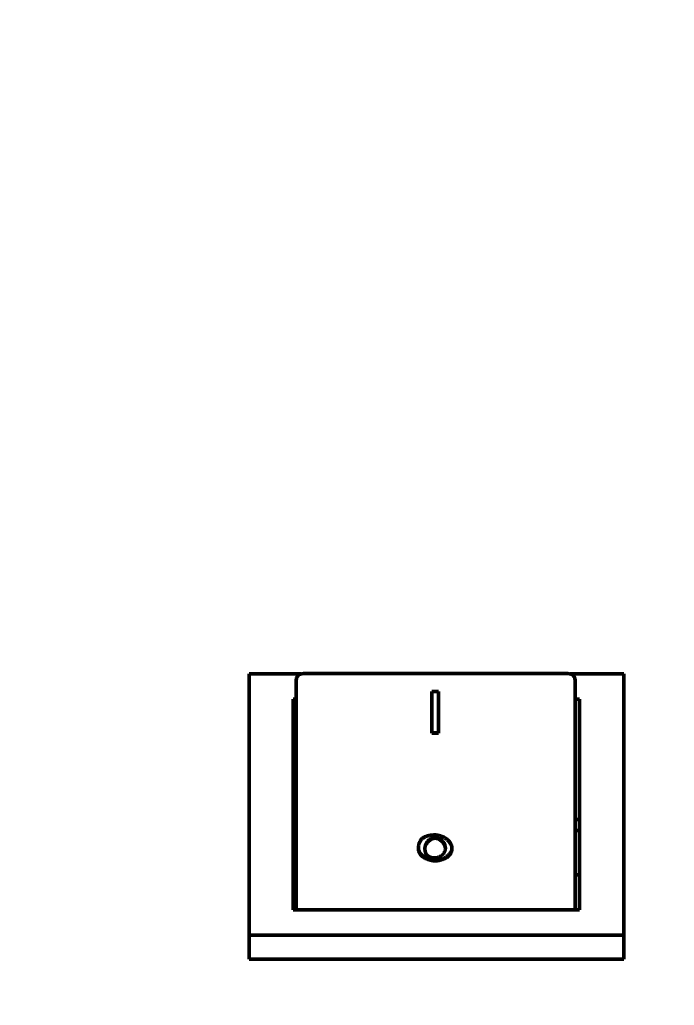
# Model space of a CAD drawing. Header units: inches. Extents: x 3110 to 5380, y 935 to 5515.
# Drawn here: x 4321.66 to 4350.17, y 4598.84 to 4641.77 of the extents above; entities that cross this region are included whole.
import ezdxf

# ---------------------------------------------------------------- set-up
doc = ezdxf.new("R2010")
doc.units = ezdxf.units.IN
doc.header["$MEASUREMENT"] = 0
for name, color, linetype, lineweight in [('AM_0', 7, 'Continuous', 30), ('AM_5', 92, 'Continuous', 15), ('Visibile (ISO)', 7, 'Continuous', 50)]:
    doc.layers.add(name, color=color, linetype=linetype, lineweight=lineweight)
doc.styles.get("Standard").update_dxf_attribs({"font": 'ROMANS.SHX'})
doc.dimstyles.new('AM_ANSI$0', dxfattribs={"dimtxt": 0.12, "dimasz": 0.12, "dimexe": 0.1, "dimexo": 0.05, "dimgap": 0.06, "dimtad": 0, "dimtih": 1, "dimtoh": 1, "dimdec": 4, "dimzin": 7, "dimdsep": 46, "dimtxsty": 'Standard', "dimcen": 0, "dimclrd": 256, "dimclre": 256, "dimclrt": 140, "dimadec": 0, "dimazin": 2, "dimtp": 0.1, "dimtm": 0.1, "dimtfac": 0.71, "dimtdec": 4, "dimtofl": 0, "dimtmove": 0, "dimatfit": 3, "dimfxl": 1, "dimtolj": 1, "dimtzin": 7, "dimlwd": -1, "dimlwe": -1, "dimarcsym": 1})

# ---------------------------------------------------------------- blocks, each defined once
blk = doc.blocks.new('_ClosedBlank')
at = {"layer": 'AM_0', "color": 0, "lineweight": -2}
for p, q in [((-1, 0.16667), (0, 0)), ((-1, 0.16667), (-1, -0.16667)), ((0, 0), (-1, -0.16667))]:
    blk.add_line(p, q, dxfattribs=at)
blk = doc.blocks.new('*D36')
at = {"layer": 'AM_5', "linetype": 'ByBlock', "transparency": 16777216}
for p, q in [((3542.385, 4667.906), (3542.385, 2583.338)), ((5318.273, 4667.906), (5318.273, 2583.338)), ((3612.385, 2583.438), (4171.995, 2583.438)), ((5248.273, 2583.438), (4688.662, 2583.438))]:
    blk.add_line(p, q, dxfattribs=at)
at = {"layer": 'Defpoints', "color": 0, "transparency": 16777216}
for p in [(3542.385, 4667.956), (5318.273, 4667.956), (5318.273, 2583.438)]:
    blk.add_point(p, dxfattribs=at)
at = {"layer": 'AM_5', "transparency": 16777216, "xscale": 70, "yscale": 70, "zscale": 70, "rotation": 180}
blk.add_blockref('_ClosedBlank', (3542.385, 2583.438), dxfattribs=at)
at = {"layer": 'AM_5', "transparency": 16777216, "xscale": 70, "yscale": 70, "zscale": 70}
blk.add_blockref('_ClosedBlank', (5318.273, 2583.438), dxfattribs=at)
at = {"layer": 'AM_5', "color": 140, "transparency": 16777216, "insert": (4430.329, 2583.438), "char_height": 70, "attachment_point": 5}
blk.add_mtext('\\A1;200 MAX', dxfattribs=at)
blk = doc.blocks.new('*D38')
at = {"layer": 'AM_5', "linetype": 'ByBlock', "transparency": 16777216}
for p, q in [((4430.279, 5357.941), (3215.665, 5357.941)), ((3215.765, 5287.941), (3215.765, 4635.077)), ((3215.765, 3852.212), (3215.765, 4505.077)), ((4214.285, 3782.212), (3215.665, 3782.212))]:
    blk.add_line(p, q, dxfattribs=at)
at = {"layer": 'Defpoints', "color": 0, "transparency": 16777216}
for p in [(3215.765, 5357.941), (4430.329, 5357.941), (4214.335, 3782.212)]:
    blk.add_point(p, dxfattribs=at)
at = {"layer": 'AM_5', "transparency": 16777216, "xscale": 70, "yscale": 70, "zscale": 70}
for p, rotation in [((3215.765, 5357.941), 90), ((3215.765, 3782.212), 270)]:
    blk.add_blockref('_ClosedBlank', p, dxfattribs=dict(at, rotation=rotation))
at = {"layer": 'AM_5', "color": 140, "transparency": 16777216, "insert": (3215.765, 4570.077), "char_height": 70, "attachment_point": 5}
blk.add_mtext('\\A1;1576', dxfattribs=at)

msp = doc.modelspace()

# ---------------------------------------------------------------- linework, layer by layer
at = {"layer": 'Visibile (ISO)'}
for p, q in [((4331.64474, 4601.89851), (4331.64474, 4613.27826)), ((4331.64474, 4613.27826), (4333.91179, 4613.27826)), ((4333.69274, 4612.97461), (4333.69274, 4604.61736)), ((4345.53274, 4613.29461), (4334.01274, 4613.29461)), ((4345.6337, 4613.27826), (4347.96474, 4613.27826)), ((4345.85274, 4604.61736), (4345.85274, 4612.97461)), ((4347.96474, 4613.27826), (4347.96474, 4601.89851)), ((4333.56474, 4612.177), (4333.69274, 4612.177)), ((4333.56474, 4602.99977), (4333.56474, 4612.177)), ((4345.85274, 4612.177), (4346.04474, 4612.177)), ((4346.04474, 4612.177), (4346.04474, 4602.99977)), ((4339.60479, 4610.6954), (4339.60479, 4610.71579)), ((4339.90186, 4610.6954), (4339.60479, 4610.6954)), ((4339.90186, 4610.6954), (4339.90186, 4610.71579)), ((4333.69274, 4606.93442), (4333.56474, 4606.93442)), ((4346.04474, 4606.93442), (4345.85274, 4606.93442)), ((4333.69274, 4606.45135), (4333.56474, 4606.45135)), ((4345.85274, 4606.45135), (4346.04474, 4606.45135)), ((4339.0224, 4605.65822), (4339.0224, 4605.68625)), ((4340.48216, 4605.65822), (4340.48216, 4605.68625)), ((4333.69274, 4604.53135), (4333.56474, 4604.53135)), ((4333.69274, 4602.99977), (4333.69274, 4604.61736)), ((4345.85274, 4604.61736), (4345.85274, 4602.99977)), ((4345.85274, 4604.53135), (4346.04474, 4604.53135)), ((4346.04474, 4602.99977), (4333.56474, 4602.99977)), ((4331.64474, 4600.84999), (4331.64474, 4601.89851)), ((4347.96474, 4601.89851), (4331.64474, 4601.89851)), ((4347.96474, 4600.84999), (4347.96474, 4601.89851)), ((4347.96474, 4600.84999), (4331.64474, 4600.84999))]:
    msp.add_line(p, q, dxfattribs=at)
for centre, start, end in [((4334.01274, 4612.97461), 90, 180), ((4345.53274, 4612.97461), 0, 90)]:
    msp.add_arc(centre, 0.32, start, end, dxfattribs=at)
for points, knots in [([(4339.90186, 4612.5121), (4339.89361, 4612.5121), (4339.88536, 4612.5121), (4339.8771, 4612.5121), (4339.86885, 4612.5121), (4339.8606, 4612.5121), (4339.85235, 4612.5121), (4339.84822, 4612.5121), (4339.8441, 4612.5121), (4339.83997, 4612.5121), (4339.83172, 4612.5121), (4339.82347, 4612.5121), (4339.81521, 4612.5121), (4339.81109, 4612.5121), (4339.80696, 4612.5121), (4339.80284, 4612.5121), (4339.79458, 4612.5121), (4339.78633, 4612.5121), (4339.77808, 4612.5121), (4339.77395, 4612.5121), (4339.76983, 4612.5121), (4339.7657, 4612.5121), (4339.75745, 4612.5121), (4339.7492, 4612.5121), (4339.74095, 4612.5121), (4339.73682, 4612.5121), (4339.73269, 4612.5121), (4339.72857, 4612.5121), (4339.72032, 4612.5121), (4339.71206, 4612.5121), (4339.70381, 4612.5121), (4339.69969, 4612.5121), (4339.69556, 4612.5121), (4339.69143, 4612.5121), (4339.67906, 4612.5121), (4339.66668, 4612.5121), (4339.6543, 4612.5121), (4339.6378, 4612.5121), (4339.62129, 4612.5121), (4339.60479, 4612.5121)], [0, 0, 0, 0, 0.0038681402, 0.0038681402, 0.0038681402, 0.0077362804, 0.0077362804, 0.0077362804, 0.0096703504, 0.0096703504, 0.0096703504, 0.0135384906, 0.0135384906, 0.0135384906, 0.0154725607, 0.0154725607, 0.0154725607, 0.0193407009, 0.0193407009, 0.0193407009, 0.021274771, 0.021274771, 0.021274771, 0.0251429112, 0.0251429112, 0.0251429112, 0.0270769812, 0.0270769812, 0.0270769812, 0.0309451214, 0.0309451214, 0.0309451214, 0.0328791915, 0.0328791915, 0.0328791915, 0.0386814018, 0.0386814018, 0.0386814018, 0.0464176821, 0.0464176821, 0.0464176821, 0.0464176821]), ([(4339.60479, 4612.5121), (4339.60479, 4612.46028), (4339.60479, 4612.40862), (4339.60479, 4612.35711), (4339.60479, 4612.3056), (4339.60479, 4612.25425), (4339.60479, 4612.20305), (4339.60479, 4612.17745), (4339.60479, 4612.15189), (4339.60479, 4612.12636), (4339.60479, 4612.07532), (4339.60479, 4612.02443), (4339.60479, 4611.97371), (4339.60479, 4611.94834), (4339.60479, 4611.92302), (4339.60479, 4611.89773), (4339.60479, 4611.84717), (4339.60479, 4611.79676), (4339.60479, 4611.74651), (4339.60479, 4611.72139), (4339.60479, 4611.6963), (4339.60479, 4611.67126), (4339.60479, 4611.62118), (4339.60479, 4611.57126), (4339.60479, 4611.5215), (4339.60479, 4611.49662), (4339.60479, 4611.47178), (4339.60479, 4611.44699), (4339.60479, 4611.3974), (4339.60479, 4611.34797), (4339.60479, 4611.29871), (4339.60479, 4611.27408), (4339.60479, 4611.2495), (4339.60479, 4611.22495), (4339.60479, 4611.15132), (4339.60479, 4611.07806), (4339.60479, 4611.00519), (4339.60479, 4610.90803), (4339.60479, 4610.81156), (4339.60479, 4610.71579)], [0, 0, 0, 0, 0.029166666, 0.029166666, 0.029166666, 0.058333332, 0.058333332, 0.058333332, 0.072916665, 0.072916665, 0.072916665, 0.102083332, 0.102083332, 0.102083332, 0.116666665, 0.116666665, 0.116666665, 0.145833331, 0.145833331, 0.145833331, 0.160416664, 0.160416664, 0.160416664, 0.18958333, 0.18958333, 0.18958333, 0.204166663, 0.204166663, 0.204166663, 0.233333329, 0.233333329, 0.233333329, 0.247916662, 0.247916662, 0.247916662, 0.291666662, 0.291666662, 0.291666662, 0.349999994, 0.349999994, 0.349999994, 0.349999994]), ([(4339.90186, 4610.71579), (4339.90186, 4610.76367), (4339.90186, 4610.81174), (4339.90186, 4610.85997), (4339.90186, 4610.90821), (4339.90186, 4610.95661), (4339.90186, 4611.00519), (4339.90186, 4611.02948), (4339.90186, 4611.05382), (4339.90186, 4611.07819), (4339.90186, 4611.12694), (4339.90186, 4611.17586), (4339.90186, 4611.22495), (4339.90186, 4611.2495), (4339.90186, 4611.27408), (4339.90186, 4611.29871), (4339.90186, 4611.34797), (4339.90186, 4611.3974), (4339.90186, 4611.44699), (4339.90186, 4611.47178), (4339.90186, 4611.49662), (4339.90186, 4611.5215), (4339.90186, 4611.57126), (4339.90186, 4611.62118), (4339.90186, 4611.67126), (4339.90186, 4611.6963), (4339.90186, 4611.72139), (4339.90186, 4611.74651), (4339.90186, 4611.79676), (4339.90186, 4611.84717), (4339.90186, 4611.89773), (4339.90186, 4611.92302), (4339.90186, 4611.94834), (4339.90186, 4611.97371), (4339.90186, 4612.0498), (4339.90186, 4612.12625), (4339.90186, 4612.20305), (4339.90186, 4612.30545), (4339.90186, 4612.40847), (4339.90186, 4612.5121)], [0, 0, 0, 0, 0.029166666, 0.029166666, 0.029166666, 0.058333332, 0.058333332, 0.058333332, 0.072916665, 0.072916665, 0.072916665, 0.102083332, 0.102083332, 0.102083332, 0.116666665, 0.116666665, 0.116666665, 0.145833331, 0.145833331, 0.145833331, 0.160416664, 0.160416664, 0.160416664, 0.18958333, 0.18958333, 0.18958333, 0.204166663, 0.204166663, 0.204166663, 0.233333329, 0.233333329, 0.233333329, 0.247916662, 0.247916662, 0.247916662, 0.291666662, 0.291666662, 0.291666662, 0.349999994, 0.349999994, 0.349999994, 0.349999994]), ([(4339.60479, 4610.71579), (4339.61304, 4610.71579), (4339.62129, 4610.71579), (4339.62954, 4610.71579), (4339.6378, 4610.71579), (4339.64605, 4610.71579), (4339.6543, 4610.71579), (4339.65843, 4610.71579), (4339.66255, 4610.71579), (4339.66668, 4610.71579), (4339.67493, 4610.71579), (4339.68318, 4610.71579), (4339.69143, 4610.71579), (4339.69556, 4610.71579), (4339.69969, 4610.71579), (4339.70381, 4610.71579), (4339.71206, 4610.71579), (4339.72032, 4610.71579), (4339.72857, 4610.71579), (4339.73269, 4610.71579), (4339.73682, 4610.71579), (4339.74095, 4610.71579), (4339.7492, 4610.71579), (4339.75745, 4610.71579), (4339.7657, 4610.71579), (4339.76983, 4610.71579), (4339.77395, 4610.71579), (4339.77808, 4610.71579), (4339.78633, 4610.71579), (4339.79458, 4610.71579), (4339.80284, 4610.71579), (4339.81934, 4610.71579), (4339.83584, 4610.71579), (4339.85235, 4610.71579), (4339.86885, 4610.71579), (4339.88536, 4610.71579), (4339.90186, 4610.71579)], [0, 0, 0, 0, 0.0038681402, 0.0038681402, 0.0038681402, 0.0077362804, 0.0077362804, 0.0077362804, 0.0096703504, 0.0096703504, 0.0096703504, 0.0135384906, 0.0135384906, 0.0135384906, 0.0154725607, 0.0154725607, 0.0154725607, 0.0193407009, 0.0193407009, 0.0193407009, 0.021274771, 0.021274771, 0.021274771, 0.0251429112, 0.0251429112, 0.0251429112, 0.0270769812, 0.0270769812, 0.0270769812, 0.0309451214, 0.0309451214, 0.0309451214, 0.0386814018, 0.0386814018, 0.0386814018, 0.0464176821, 0.0464176821, 0.0464176821, 0.0464176821]), ([(4339.24435, 4606.14219), (4339.23202, 4606.13407), (4339.22021, 4606.12555), (4339.2089, 4606.11663), (4339.1976, 4606.10771), (4339.18681, 4606.09839), (4339.17653, 4606.08868), (4339.1714, 4606.08383), (4339.16639, 4606.07887), (4339.16151, 4606.07382), (4339.15174, 4606.06372), (4339.1425, 4606.05322), (4339.13376, 4606.04235), (4339.1294, 4606.03691), (4339.12516, 4606.03137), (4339.12105, 4606.02574), (4339.11283, 4606.01448), (4339.10512, 4606.00284), (4339.09793, 4605.99083), (4339.09433, 4605.98482), (4339.09086, 4605.97872), (4339.08752, 4605.97252), (4339.08084, 4605.96014), (4339.07468, 4605.94738), (4339.06903, 4605.93426), (4339.0662, 4605.9277), (4339.0635, 4605.92104), (4339.06093, 4605.9143), (4339.0558, 4605.90082), (4339.05117, 4605.88698), (4339.04706, 4605.87279), (4339.04501, 4605.86569), (4339.04308, 4605.85851), (4339.04128, 4605.85124), (4339.03589, 4605.82943), (4339.03165, 4605.80684), (4339.02857, 4605.78351), (4339.02446, 4605.75239), (4339.0224, 4605.71995), (4339.0224, 4605.68625)], [0, 0, 0, 0, 0.08333333, 0.08333333, 0.08333333, 0.16666667, 0.16666667, 0.16666667, 0.20833333, 0.20833333, 0.20833333, 0.29166667, 0.29166667, 0.29166667, 0.33333333, 0.33333333, 0.33333333, 0.41666667, 0.41666667, 0.41666667, 0.45833333, 0.45833333, 0.45833333, 0.54166667, 0.54166667, 0.54166667, 0.58333333, 0.58333333, 0.58333333, 0.66666667, 0.66666667, 0.66666667, 0.70833333, 0.70833333, 0.70833333, 0.83333333, 0.83333333, 0.83333333, 1, 1, 1, 1]), ([(4339.75313, 4606.26282), (4339.73511, 4606.26282), (4339.71741, 4606.26254), (4339.70004, 4606.26197), (4339.68267, 4606.26141), (4339.66562, 4606.26056), (4339.64889, 4606.25944), (4339.64053, 4606.25888), (4339.63225, 4606.25824), (4339.62405, 4606.25754), (4339.60765, 4606.25613), (4339.59157, 4606.25444), (4339.57582, 4606.25247), (4339.56794, 4606.25149), (4339.56014, 4606.25043), (4339.55243, 4606.24931), (4339.537, 4606.24706), (4339.52189, 4606.24453), (4339.50711, 4606.24172), (4339.49972, 4606.24032), (4339.49241, 4606.23884), (4339.48518, 4606.2373), (4339.47073, 4606.23421), (4339.4566, 4606.23085), (4339.44279, 4606.2272), (4339.43588, 4606.22538), (4339.42906, 4606.22349), (4339.42232, 4606.22153), (4339.40883, 4606.21761), (4339.39567, 4606.21341), (4339.38283, 4606.20894), (4339.37642, 4606.20671), (4339.37008, 4606.2044), (4339.36382, 4606.20203), (4339.34505, 4606.19491), (4339.32702, 4606.18717), (4339.3097, 4606.17882), (4339.28662, 4606.16769), (4339.26484, 4606.15547), (4339.24435, 4606.14219)], [0, 0, 0, 0, 0.08333333, 0.08333333, 0.08333333, 0.16666667, 0.16666667, 0.16666667, 0.20833333, 0.20833333, 0.20833333, 0.29166667, 0.29166667, 0.29166667, 0.33333333, 0.33333333, 0.33333333, 0.41666667, 0.41666667, 0.41666667, 0.45833333, 0.45833333, 0.45833333, 0.54166667, 0.54166667, 0.54166667, 0.58333333, 0.58333333, 0.58333333, 0.66666667, 0.66666667, 0.66666667, 0.70833333, 0.70833333, 0.70833333, 0.83333333, 0.83333333, 0.83333333, 1, 1, 1, 1]), ([(4339.30582, 4605.68625), (4339.30582, 4605.70844), (4339.30761, 4605.73013), (4339.311, 4605.75124), (4339.31439, 4605.77236), (4339.31938, 4605.7929), (4339.32579, 4605.81279), (4339.32899, 4605.82274), (4339.33255, 4605.83252), (4339.33644, 4605.84214), (4339.34421, 4605.86137), (4339.3533, 4605.87992), (4339.36352, 4605.89771), (4339.36863, 4605.90661), (4339.37402, 4605.91532), (4339.37967, 4605.92383), (4339.39098, 4605.94085), (4339.40331, 4605.95708), (4339.4165, 4605.97245), (4339.42309, 4605.98013), (4339.4299, 4605.9876), (4339.43689, 4605.99484), (4339.45087, 4606.00933), (4339.46561, 4606.02292), (4339.48091, 4606.03554), (4339.48856, 4606.04185), (4339.49635, 4606.04792), (4339.50426, 4606.05373), (4339.52008, 4606.06537), (4339.53637, 4606.076), (4339.55293, 4606.08556), (4339.56122, 4606.09034), (4339.56957, 4606.09485), (4339.57797, 4606.09909), (4339.59057, 4606.10544), (4339.60328, 4606.11118), (4339.61601, 4606.11627), (4339.62025, 4606.11796), (4339.6245, 4606.11959), (4339.62874, 4606.12114), (4339.63724, 4606.12424), (4339.64573, 4606.12705), (4339.6542, 4606.12956), (4339.65843, 4606.13081), (4339.66266, 4606.13199), (4339.66688, 4606.1331), (4339.67531, 4606.13531), (4339.68371, 4606.13721), (4339.69206, 4606.13881), (4339.69623, 4606.13961), (4339.70038, 4606.14033), (4339.70452, 4606.14097), (4339.7128, 4606.14225), (4339.721, 4606.14322), (4339.72911, 4606.14387), (4339.73722, 4606.14452), (4339.74524, 4606.14485), (4339.75313, 4606.14485)], [0, 0, 0, 0, 0.08333333, 0.08333333, 0.08333333, 0.16666667, 0.16666667, 0.16666667, 0.20833333, 0.20833333, 0.20833333, 0.29166667, 0.29166667, 0.29166667, 0.33333333, 0.33333333, 0.33333333, 0.41666667, 0.41666667, 0.41666667, 0.45833333, 0.45833333, 0.45833333, 0.54166667, 0.54166667, 0.54166667, 0.58333333, 0.58333333, 0.58333333, 0.66666667, 0.66666667, 0.66666667, 0.70833333, 0.70833333, 0.70833333, 0.77083333, 0.77083333, 0.77083333, 0.79166667, 0.79166667, 0.79166667, 0.83333333, 0.83333333, 0.83333333, 0.85416667, 0.85416667, 0.85416667, 0.89583333, 0.89583333, 0.89583333, 0.91666667, 0.91666667, 0.91666667, 0.95833333, 0.95833333, 0.95833333, 1, 1, 1, 1]), ([(4339.75313, 4606.11751), (4339.74524, 4606.11751), (4339.73722, 4606.11718), (4339.72911, 4606.11653), (4339.721, 4606.11588), (4339.7128, 4606.11491), (4339.70452, 4606.11362), (4339.70038, 4606.11298), (4339.69623, 4606.11226), (4339.69206, 4606.11146), (4339.68371, 4606.10986), (4339.67531, 4606.10795), (4339.66688, 4606.10574), (4339.66266, 4606.10463), (4339.65843, 4606.10345), (4339.6542, 4606.1022), (4339.64573, 4606.09968), (4339.63724, 4606.09687), (4339.62874, 4606.09376), (4339.6245, 4606.09221), (4339.62025, 4606.09058), (4339.61601, 4606.08888), (4339.60328, 4606.08379), (4339.59057, 4606.07804), (4339.57797, 4606.07168), (4339.56957, 4606.06744), (4339.56122, 4606.06292), (4339.55293, 4606.05813), (4339.53637, 4606.04855), (4339.52008, 4606.03791), (4339.50426, 4606.02626), (4339.49635, 4606.02043), (4339.48856, 4606.01435), (4339.48091, 4606.00803), (4339.46561, 4605.99539), (4339.45087, 4605.98179), (4339.43689, 4605.96728), (4339.4299, 4605.96002), (4339.42309, 4605.95254), (4339.4165, 4605.94485), (4339.40331, 4605.92946), (4339.39098, 4605.9132), (4339.37967, 4605.89615), (4339.37402, 4605.88763), (4339.36863, 4605.87891), (4339.36352, 4605.87), (4339.3533, 4605.85218), (4339.34421, 4605.8336), (4339.33644, 4605.81434), (4339.33255, 4605.80471), (4339.32899, 4605.79491), (4339.32579, 4605.78495), (4339.31938, 4605.76502), (4339.31439, 4605.74445), (4339.311, 4605.7233), (4339.30817, 4605.70568), (4339.30646, 4605.68766), (4339.30596, 4605.66928)], [-1, -1, -1, -1, -0.958333333, -0.958333333, -0.958333333, -0.916666667, -0.916666667, -0.916666667, -0.895833333, -0.895833333, -0.895833333, -0.854166667, -0.854166667, -0.854166667, -0.833333333, -0.833333333, -0.833333333, -0.791666667, -0.791666667, -0.791666667, -0.770833333, -0.770833333, -0.770833333, -0.708333333, -0.708333333, -0.708333333, -0.666666667, -0.666666667, -0.666666667, -0.583333333, -0.583333333, -0.583333333, -0.541666667, -0.541666667, -0.541666667, -0.458333333, -0.458333333, -0.458333333, -0.416666667, -0.416666667, -0.416666667, -0.333333333, -0.333333333, -0.333333333, -0.291666667, -0.291666667, -0.291666667, -0.208333333, -0.208333333, -0.208333333, -0.166666667, -0.166666667, -0.166666667, -0.083333333, -0.083333333, -0.083333333, -0.013885909, -0.013885909, -0.013885909, -0.013885909]), ([(4340.48216, 4605.68625), (4340.48216, 4605.6968), (4340.48159, 4605.70753), (4340.48047, 4605.7184), (4340.47934, 4605.72926), (4340.47766, 4605.74027), (4340.47541, 4605.75138), (4340.47429, 4605.75693), (4340.47303, 4605.76251), (4340.47163, 4605.76811), (4340.46884, 4605.77931), (4340.46548, 4605.79059), (4340.46159, 4605.80191), (4340.45964, 4605.80757), (4340.45756, 4605.81324), (4340.45534, 4605.81892), (4340.4509, 4605.83027), (4340.44593, 4605.84165), (4340.44043, 4605.85301), (4340.43768, 4605.85869), (4340.4348, 4605.86436), (4340.43179, 4605.87003), (4340.42576, 4605.88136), (4340.41923, 4605.89266), (4340.41219, 4605.90389), (4340.40867, 4605.90951), (4340.40502, 4605.9151), (4340.40126, 4605.92068), (4340.39372, 4605.93183), (4340.3857, 4605.94289), (4340.37721, 4605.95382), (4340.37296, 4605.95929), (4340.3686, 4605.96473), (4340.36413, 4605.97013), (4340.35517, 4605.98093), (4340.34576, 4605.99159), (4340.33593, 4606.00208), (4340.33101, 4606.00732), (4340.32598, 4606.01252), (4340.32085, 4606.01767), (4340.31059, 4606.02797), (4340.29991, 4606.03808), (4340.28885, 4606.04797), (4340.28332, 4606.05291), (4340.2777, 4606.0578), (4340.27198, 4606.06263), (4340.26054, 4606.07228), (4340.24874, 4606.0817), (4340.2366, 4606.09084), (4340.23053, 4606.09542), (4340.22437, 4606.09992), (4340.21814, 4606.10436), (4340.20568, 4606.11323), (4340.1929, 4606.12181), (4340.17984, 4606.13009), (4340.17332, 4606.13422), (4340.16672, 4606.13828), (4340.16006, 4606.14226), (4340.14674, 4606.15022), (4340.13316, 4606.15785), (4340.11937, 4606.16514), (4340.11248, 4606.16878), (4340.10553, 4606.17233), (4340.09854, 4606.1758), (4340.08455, 4606.18272), (4340.07037, 4606.18929), (4340.05605, 4606.19547), (4340.04889, 4606.19857), (4340.0417, 4606.20156), (4340.03447, 4606.20446), (4340.02002, 4606.21025), (4340.00546, 4606.21565), (4339.99083, 4606.22064), (4339.98351, 4606.22313), (4339.97618, 4606.22552), (4339.96884, 4606.22781), (4339.95416, 4606.23238), (4339.93944, 4606.23652), (4339.92474, 4606.24023), (4339.91739, 4606.24208), (4339.91005, 4606.24383), (4339.90272, 4606.24546), (4339.88805, 4606.24872), (4339.87343, 4606.25154), (4339.85892, 4606.2539), (4339.85167, 4606.25508), (4339.84444, 4606.25614), (4339.83725, 4606.25709), (4339.82286, 4606.25899), (4339.80861, 4606.26042), (4339.79457, 4606.26138), (4339.78053, 4606.26234), (4339.7667, 4606.26282), (4339.75313, 4606.26282)], [0, 0, 0, 0, 0.04166667, 0.04166667, 0.04166667, 0.08333333, 0.08333333, 0.08333333, 0.10416667, 0.10416667, 0.10416667, 0.14583333, 0.14583333, 0.14583333, 0.16666667, 0.16666667, 0.16666667, 0.20833333, 0.20833333, 0.20833333, 0.22916667, 0.22916667, 0.22916667, 0.27083333, 0.27083333, 0.27083333, 0.29166667, 0.29166667, 0.29166667, 0.33333333, 0.33333333, 0.33333333, 0.35416667, 0.35416667, 0.35416667, 0.39583333, 0.39583333, 0.39583333, 0.41666667, 0.41666667, 0.41666667, 0.45833333, 0.45833333, 0.45833333, 0.47916667, 0.47916667, 0.47916667, 0.52083333, 0.52083333, 0.52083333, 0.54166667, 0.54166667, 0.54166667, 0.58333333, 0.58333333, 0.58333333, 0.60416667, 0.60416667, 0.60416667, 0.64583333, 0.64583333, 0.64583333, 0.66666667, 0.66666667, 0.66666667, 0.70833333, 0.70833333, 0.70833333, 0.72916667, 0.72916667, 0.72916667, 0.77083333, 0.77083333, 0.77083333, 0.79166667, 0.79166667, 0.79166667, 0.83333333, 0.83333333, 0.83333333, 0.85416667, 0.85416667, 0.85416667, 0.89583333, 0.89583333, 0.89583333, 0.91666667, 0.91666667, 0.91666667, 0.95833333, 0.95833333, 0.95833333, 1, 1, 1, 1]), ([(4339.75313, 4606.14485), (4339.76096, 4606.14485), (4339.7689, 4606.14452), (4339.77695, 4606.14387), (4339.78499, 4606.14322), (4339.79314, 4606.14224), (4339.80135, 4606.14095), (4339.80546, 4606.14031), (4339.80959, 4606.13958), (4339.81373, 4606.13878), (4339.82201, 4606.13718), (4339.83036, 4606.13527), (4339.83875, 4606.13305), (4339.84294, 4606.13194), (4339.84714, 4606.13076), (4339.85135, 4606.1295), (4339.85977, 4606.12698), (4339.86821, 4606.12416), (4339.87666, 4606.12104), (4339.88089, 4606.11949), (4339.88511, 4606.11786), (4339.88933, 4606.11616), (4339.902, 4606.11106), (4339.91465, 4606.1053), (4339.92719, 4606.09893), (4339.93556, 4606.09468), (4339.94388, 4606.09016), (4339.95213, 4606.08536), (4339.96863, 4606.07578), (4339.98487, 4606.06512), (4340.00063, 4606.05347), (4340.00852, 4606.04764), (4340.01629, 4606.04156), (4340.02392, 4606.03524), (4340.03918, 4606.0226), (4340.05388, 4606.009), (4340.06783, 4605.99449), (4340.07481, 4605.98724), (4340.0816, 4605.97977), (4340.08818, 4605.97208), (4340.10134, 4605.9567), (4340.11366, 4605.94047), (4340.12495, 4605.92345), (4340.13059, 4605.91494), (4340.13598, 4605.90623), (4340.14108, 4605.89734), (4340.15639, 4605.87066), (4340.16917, 4605.8423), (4340.17878, 4605.8125), (4340.19158, 4605.77277), (4340.19874, 4605.73049), (4340.19874, 4605.68625)], [0, 0, 0, 0, 0.04166667, 0.04166667, 0.04166667, 0.08333333, 0.08333333, 0.08333333, 0.10416667, 0.10416667, 0.10416667, 0.14583333, 0.14583333, 0.14583333, 0.16666667, 0.16666667, 0.16666667, 0.20833333, 0.20833333, 0.20833333, 0.22916667, 0.22916667, 0.22916667, 0.29166667, 0.29166667, 0.29166667, 0.33333333, 0.33333333, 0.33333333, 0.41666667, 0.41666667, 0.41666667, 0.45833333, 0.45833333, 0.45833333, 0.54166667, 0.54166667, 0.54166667, 0.58333333, 0.58333333, 0.58333333, 0.66666667, 0.66666667, 0.66666667, 0.70833333, 0.70833333, 0.70833333, 0.83333333, 0.83333333, 0.83333333, 1, 1, 1, 1]), ([(4340.1985, 4605.67224), (4340.19716, 4605.71147), (4340.19022, 4605.74908), (4340.17878, 4605.78465), (4340.16917, 4605.8145), (4340.15639, 4605.8429), (4340.14108, 4605.86962), (4340.13598, 4605.87853), (4340.13059, 4605.88725), (4340.12495, 4605.89577), (4340.11366, 4605.91282), (4340.10134, 4605.92908), (4340.08818, 4605.94448), (4340.0816, 4605.95218), (4340.07481, 4605.95967), (4340.06783, 4605.96693), (4340.05388, 4605.98145), (4340.03918, 4605.99508), (4340.02392, 4606.00774), (4340.01629, 4606.01407), (4340.00852, 4606.02015), (4340.00063, 4606.02599), (4339.98487, 4606.03766), (4339.96863, 4606.04834), (4339.95213, 4606.05793), (4339.94388, 4606.06273), (4339.93556, 4606.06727), (4339.92719, 4606.07152), (4339.91465, 4606.0779), (4339.902, 4606.08366), (4339.88933, 4606.08878), (4339.88511, 4606.09048), (4339.88089, 4606.09211), (4339.87666, 4606.09367), (4339.86821, 4606.09679), (4339.85977, 4606.09961), (4339.85135, 4606.10213), (4339.84714, 4606.1034), (4339.84294, 4606.10458), (4339.83875, 4606.10569), (4339.83036, 4606.10791), (4339.82201, 4606.10983), (4339.81373, 4606.11144), (4339.80959, 4606.11224), (4339.80546, 4606.11296), (4339.80135, 4606.11361), (4339.79314, 4606.1149), (4339.78499, 4606.11587), (4339.77695, 4606.11653), (4339.7689, 4606.11718), (4339.76096, 4606.11751), (4339.75313, 4606.11751)], [-0.982328906, -0.982328906, -0.982328906, -0.982328906, -0.833333333, -0.833333333, -0.833333333, -0.708333333, -0.708333333, -0.708333333, -0.666666667, -0.666666667, -0.666666667, -0.583333333, -0.583333333, -0.583333333, -0.541666667, -0.541666667, -0.541666667, -0.458333333, -0.458333333, -0.458333333, -0.416666667, -0.416666667, -0.416666667, -0.333333333, -0.333333333, -0.333333333, -0.291666667, -0.291666667, -0.291666667, -0.229166667, -0.229166667, -0.229166667, -0.208333333, -0.208333333, -0.208333333, -0.166666667, -0.166666667, -0.166666667, -0.145833333, -0.145833333, -0.145833333, -0.104166667, -0.104166667, -0.104166667, -0.083333333, -0.083333333, -0.083333333, -0.041666667, -0.041666667, -0.041666667, 0, 0, 0, 0]), ([(4339.0224, 4605.68625), (4339.0224, 4605.67562), (4339.02297, 4605.66487), (4339.02411, 4605.65404), (4339.02524, 4605.64322), (4339.02694, 4605.63233), (4339.0292, 4605.62141), (4339.03033, 4605.61595), (4339.0316, 4605.61048), (4339.03301, 4605.60501), (4339.03583, 4605.59407), (4339.03921, 4605.58312), (4339.04313, 4605.5722), (4339.04509, 4605.56674), (4339.04719, 4605.56129), (4339.04942, 4605.55585), (4339.05388, 4605.54498), (4339.05888, 4605.53415), (4339.06441, 4605.5234), (4339.06718, 4605.51803), (4339.07007, 4605.51267), (4339.0731, 4605.50734), (4339.07915, 4605.49669), (4339.08571, 4605.48613), (4339.09278, 4605.47571), (4339.09631, 4605.47049), (4339.09997, 4605.46531), (4339.10375, 4605.46017), (4339.11131, 4605.44988), (4339.11936, 4605.43974), (4339.12788, 4605.42977), (4339.13213, 4605.42478), (4339.13651, 4605.41984), (4339.141, 4605.41494), (4339.14997, 4605.40515), (4339.1594, 4605.39555), (4339.16926, 4605.38615), (4339.17419, 4605.38145), (4339.17922, 4605.37681), (4339.18436, 4605.37222), (4339.19464, 4605.36304), (4339.20534, 4605.35409), (4339.21641, 4605.34537), (4339.22195, 4605.34102), (4339.22758, 4605.33672), (4339.23331, 4605.33249), (4339.24476, 4605.32402), (4339.25658, 4605.31581), (4339.26873, 4605.30787), (4339.2748, 4605.3039), (4339.28096, 4605.3), (4339.2872, 4605.29617), (4339.29967, 4605.28851), (4339.31246, 4605.28113), (4339.32552, 4605.27405), (4339.33205, 4605.2705), (4339.33865, 4605.26704), (4339.34531, 4605.26365), (4339.35864, 4605.25686), (4339.37222, 4605.25039), (4339.38602, 4605.24423), (4339.39292, 4605.24115), (4339.39987, 4605.23815), (4339.40686, 4605.23524), (4339.42086, 4605.2294), (4339.43505, 4605.22389), (4339.44937, 4605.21872), (4339.45654, 4605.21614), (4339.46374, 4605.21364), (4339.47097, 4605.21122), (4339.48543, 4605.20639), (4339.50001, 4605.20191), (4339.51465, 4605.19777), (4339.52198, 4605.19571), (4339.52932, 4605.19373), (4339.53667, 4605.19184), (4339.55137, 4605.18807), (4339.56611, 4605.18465), (4339.58084, 4605.1816), (4339.5882, 4605.18007), (4339.59556, 4605.17864), (4339.60291, 4605.1773), (4339.61761, 4605.17462), (4339.63227, 4605.17231), (4339.64683, 4605.17038), (4339.6541, 4605.16941), (4339.66136, 4605.16854), (4339.66858, 4605.16777), (4339.68302, 4605.16622), (4339.69733, 4605.16505), (4339.71144, 4605.16427), (4339.72556, 4605.16349), (4339.73947, 4605.16309), (4339.75313, 4605.16309)], [0, 0, 0, 0, 0.04166667, 0.04166667, 0.04166667, 0.08333333, 0.08333333, 0.08333333, 0.10416667, 0.10416667, 0.10416667, 0.14583333, 0.14583333, 0.14583333, 0.16666667, 0.16666667, 0.16666667, 0.20833333, 0.20833333, 0.20833333, 0.22916667, 0.22916667, 0.22916667, 0.27083333, 0.27083333, 0.27083333, 0.29166667, 0.29166667, 0.29166667, 0.33333333, 0.33333333, 0.33333333, 0.35416667, 0.35416667, 0.35416667, 0.39583333, 0.39583333, 0.39583333, 0.41666667, 0.41666667, 0.41666667, 0.45833333, 0.45833333, 0.45833333, 0.47916667, 0.47916667, 0.47916667, 0.52083333, 0.52083333, 0.52083333, 0.54166667, 0.54166667, 0.54166667, 0.58333333, 0.58333333, 0.58333333, 0.60416667, 0.60416667, 0.60416667, 0.64583333, 0.64583333, 0.64583333, 0.66666667, 0.66666667, 0.66666667, 0.70833333, 0.70833333, 0.70833333, 0.72916667, 0.72916667, 0.72916667, 0.77083333, 0.77083333, 0.77083333, 0.79166667, 0.79166667, 0.79166667, 0.83333333, 0.83333333, 0.83333333, 0.85416667, 0.85416667, 0.85416667, 0.89583333, 0.89583333, 0.89583333, 0.91666667, 0.91666667, 0.91666667, 0.95833333, 0.95833333, 0.95833333, 1, 1, 1, 1]), ([(4339.75313, 4605.13426), (4339.73947, 4605.13426), (4339.72556, 4605.13466), (4339.71144, 4605.13544), (4339.69733, 4605.13622), (4339.68302, 4605.13739), (4339.66858, 4605.13894), (4339.66136, 4605.13972), (4339.6541, 4605.14059), (4339.64683, 4605.14156), (4339.63227, 4605.14349), (4339.61761, 4605.14581), (4339.60291, 4605.14849), (4339.59556, 4605.14983), (4339.5882, 4605.15127), (4339.58084, 4605.15279), (4339.56611, 4605.15585), (4339.55137, 4605.15927), (4339.53667, 4605.16305), (4339.52932, 4605.16494), (4339.52198, 4605.16693), (4339.51465, 4605.16899), (4339.50001, 4605.17313), (4339.48543, 4605.17763), (4339.47097, 4605.18246), (4339.46374, 4605.18488), (4339.45654, 4605.18739), (4339.44937, 4605.18998), (4339.43505, 4605.19515), (4339.42086, 4605.20067), (4339.40686, 4605.20651), (4339.39987, 4605.20944), (4339.39292, 4605.21244), (4339.38602, 4605.21552), (4339.37222, 4605.22169), (4339.35864, 4605.22818), (4339.34531, 4605.23497), (4339.33865, 4605.23836), (4339.33205, 4605.24184), (4339.32552, 4605.24538), (4339.31246, 4605.25248), (4339.29967, 4605.25987), (4339.2872, 4605.26754), (4339.28096, 4605.27138), (4339.2748, 4605.27529), (4339.26873, 4605.27926), (4339.25658, 4605.28721), (4339.24476, 4605.29544), (4339.23331, 4605.30391), (4339.22758, 4605.30815), (4339.22195, 4605.31245), (4339.21641, 4605.31682), (4339.20534, 4605.32554), (4339.19464, 4605.33451), (4339.18436, 4605.34371), (4339.17922, 4605.3483), (4339.17419, 4605.35295), (4339.16926, 4605.35766), (4339.1594, 4605.36707), (4339.14997, 4605.37669), (4339.141, 4605.38649), (4339.13651, 4605.3914), (4339.13213, 4605.39635), (4339.12788, 4605.40134), (4339.11936, 4605.41132), (4339.11131, 4605.42148), (4339.10375, 4605.43179), (4339.09997, 4605.43694), (4339.09631, 4605.44213), (4339.09278, 4605.44735), (4339.08571, 4605.45779), (4339.07915, 4605.46836), (4339.0731, 4605.47904), (4339.07007, 4605.48437), (4339.06718, 4605.48973), (4339.06441, 4605.49511), (4339.05888, 4605.50588), (4339.05388, 4605.51672), (4339.04942, 4605.52762), (4339.04719, 4605.53307), (4339.04509, 4605.53853), (4339.04313, 4605.54399), (4339.03921, 4605.55493), (4339.03583, 4605.56589), (4339.03301, 4605.57685), (4339.0316, 4605.58233), (4339.03033, 4605.5878), (4339.0292, 4605.59327), (4339.02694, 4605.60421), (4339.02524, 4605.61512), (4339.02411, 4605.62596), (4339.02297, 4605.6368), (4339.0224, 4605.64756), (4339.0224, 4605.65822)], [-1, -1, -1, -1, -0.95833333, -0.95833333, -0.95833333, -0.91666667, -0.91666667, -0.91666667, -0.89583333, -0.89583333, -0.89583333, -0.85416667, -0.85416667, -0.85416667, -0.83333333, -0.83333333, -0.83333333, -0.79166667, -0.79166667, -0.79166667, -0.77083333, -0.77083333, -0.77083333, -0.72916667, -0.72916667, -0.72916667, -0.70833333, -0.70833333, -0.70833333, -0.66666667, -0.66666667, -0.66666667, -0.64583333, -0.64583333, -0.64583333, -0.60416667, -0.60416667, -0.60416667, -0.58333333, -0.58333333, -0.58333333, -0.54166667, -0.54166667, -0.54166667, -0.52083333, -0.52083333, -0.52083333, -0.47916667, -0.47916667, -0.47916667, -0.45833333, -0.45833333, -0.45833333, -0.41666667, -0.41666667, -0.41666667, -0.39583333, -0.39583333, -0.39583333, -0.35416667, -0.35416667, -0.35416667, -0.33333333, -0.33333333, -0.33333333, -0.29166667, -0.29166667, -0.29166667, -0.27083333, -0.27083333, -0.27083333, -0.22916667, -0.22916667, -0.22916667, -0.20833333, -0.20833333, -0.20833333, -0.16666667, -0.16666667, -0.16666667, -0.14583333, -0.14583333, -0.14583333, -0.10416667, -0.10416667, -0.10416667, -0.08333333, -0.08333333, -0.08333333, -0.04166667, -0.04166667, -0.04166667, 0, 0, 0, 0]), ([(4339.44752, 4605.33416), (4339.43965, 4605.33928), (4339.43211, 4605.34477), (4339.42489, 4605.35063), (4339.41767, 4605.35649), (4339.41078, 4605.36272), (4339.40422, 4605.36933), (4339.40094, 4605.37263), (4339.39775, 4605.37603), (4339.39463, 4605.37952), (4339.3884, 4605.38651), (4339.38249, 4605.39387), (4339.37692, 4605.40162), (4339.37413, 4605.4055), (4339.37142, 4605.40947), (4339.3688, 4605.41354), (4339.36355, 4605.42167), (4339.35863, 4605.43019), (4339.35404, 4605.43911), (4339.35174, 4605.44356), (4339.34953, 4605.44812), (4339.34739, 4605.45277), (4339.34313, 4605.46208), (4339.33919, 4605.47178), (4339.33558, 4605.48189), (4339.33378, 4605.48694), (4339.33206, 4605.49209), (4339.33042, 4605.49735), (4339.32714, 4605.50785), (4339.32419, 4605.51877), (4339.32156, 4605.53009), (4339.32025, 4605.53575), (4339.31902, 4605.54152), (4339.31787, 4605.54739), (4339.31443, 4605.565), (4339.31172, 4605.58354), (4339.30975, 4605.60304), (4339.30713, 4605.62905), (4339.30582, 4605.65676), (4339.30582, 4605.68625)], [0, 0, 0, 0, 0.08333333, 0.08333333, 0.08333333, 0.16666667, 0.16666667, 0.16666667, 0.20833333, 0.20833333, 0.20833333, 0.29166667, 0.29166667, 0.29166667, 0.33333333, 0.33333333, 0.33333333, 0.41666667, 0.41666667, 0.41666667, 0.45833333, 0.45833333, 0.45833333, 0.54166667, 0.54166667, 0.54166667, 0.58333333, 0.58333333, 0.58333333, 0.66666667, 0.66666667, 0.66666667, 0.70833333, 0.70833333, 0.70833333, 0.83333333, 0.83333333, 0.83333333, 1, 1, 1, 1]), ([(4340.19874, 4605.68625), (4340.19874, 4605.66407), (4340.19695, 4605.64265), (4340.19356, 4605.62202), (4340.19017, 4605.60138), (4340.18517, 4605.58155), (4340.17876, 4605.56252), (4340.17556, 4605.55301), (4340.172, 4605.54371), (4340.16811, 4605.53461), (4340.16033, 4605.51641), (4340.15123, 4605.49904), (4340.141, 4605.48252), (4340.13588, 4605.47426), (4340.13048, 4605.46621), (4340.12482, 4605.45839), (4340.1135, 4605.44273), (4340.10115, 4605.42793), (4340.08794, 4605.41403), (4340.08133, 4605.40708), (4340.07451, 4605.40035), (4340.0675, 4605.39385), (4340.05349, 4605.38084), (4340.03872, 4605.36874), (4340.02337, 4605.35757), (4340.0157, 4605.35198), (4340.00789, 4605.34663), (4339.99996, 4605.34151), (4339.98409, 4605.33127), (4339.96775, 4605.32197), (4339.95112, 4605.31365), (4339.9428, 4605.30949), (4339.93442, 4605.30557), (4339.92598, 4605.3019), (4339.91333, 4605.29639), (4339.90056, 4605.29144), (4339.88777, 4605.28706), (4339.8835, 4605.2856), (4339.87924, 4605.2842), (4339.87497, 4605.28287), (4339.86643, 4605.2802), (4339.85789, 4605.27778), (4339.84938, 4605.27563), (4339.84512, 4605.27455), (4339.84086, 4605.27354), (4339.83662, 4605.2726), (4339.82813, 4605.2707), (4339.81967, 4605.26907), (4339.81128, 4605.26771), (4339.80708, 4605.26703), (4339.80289, 4605.26641), (4339.79872, 4605.26586), (4339.79039, 4605.26476), (4339.78212, 4605.26394), (4339.77394, 4605.26338), (4339.76577, 4605.26283), (4339.75769, 4605.26255), (4339.74972, 4605.26255)], [0, 0, 0, 0, 0.08333333, 0.08333333, 0.08333333, 0.16666667, 0.16666667, 0.16666667, 0.20833333, 0.20833333, 0.20833333, 0.29166667, 0.29166667, 0.29166667, 0.33333333, 0.33333333, 0.33333333, 0.41666667, 0.41666667, 0.41666667, 0.45833333, 0.45833333, 0.45833333, 0.54166667, 0.54166667, 0.54166667, 0.58333333, 0.58333333, 0.58333333, 0.66666667, 0.66666667, 0.66666667, 0.70833333, 0.70833333, 0.70833333, 0.77083333, 0.77083333, 0.77083333, 0.79166667, 0.79166667, 0.79166667, 0.83333333, 0.83333333, 0.83333333, 0.85416667, 0.85416667, 0.85416667, 0.89583333, 0.89583333, 0.89583333, 0.91666667, 0.91666667, 0.91666667, 0.95833333, 0.95833333, 0.95833333, 1, 1, 1, 1]), ([(4339.75313, 4605.16309), (4339.76558, 4605.16309), (4339.77857, 4605.16346), (4339.79198, 4605.16418), (4339.80538, 4605.1649), (4339.81919, 4605.16598), (4339.83329, 4605.16742), (4339.84034, 4605.16814), (4339.84747, 4605.16894), (4339.85465, 4605.16984), (4339.86902, 4605.17163), (4339.88362, 4605.17377), (4339.89836, 4605.17626), (4339.90572, 4605.1775), (4339.91312, 4605.17883), (4339.92054, 4605.18025), (4339.93539, 4605.18309), (4339.95032, 4605.18627), (4339.96524, 4605.18979), (4339.97271, 4605.19156), (4339.98017, 4605.1934), (4339.98762, 4605.19534), (4340.00253, 4605.1992), (4340.01739, 4605.20341), (4340.03214, 4605.20795), (4340.03952, 4605.21022), (4340.04686, 4605.21257), (4340.05417, 4605.21501), (4340.06879, 4605.21988), (4340.08326, 4605.22509), (4340.09753, 4605.23062), (4340.10466, 4605.23338), (4340.11174, 4605.23623), (4340.11876, 4605.23916), (4340.1328, 4605.24502), (4340.14661, 4605.2512), (4340.16013, 4605.25769), (4340.16689, 4605.26094), (4340.17358, 4605.26427), (4340.18019, 4605.26767), (4340.19342, 4605.27448), (4340.20634, 4605.2816), (4340.21891, 4605.28902), (4340.2252, 4605.29273), (4340.2314, 4605.29651), (4340.23751, 4605.30037), (4340.24973, 4605.30809), (4340.26159, 4605.3161), (4340.27305, 4605.3244), (4340.27878, 4605.32854), (4340.28441, 4605.33276), (4340.28994, 4605.33705), (4340.301, 4605.34562), (4340.31166, 4605.35447), (4340.32188, 4605.36357), (4340.32699, 4605.36812), (4340.33199, 4605.37274), (4340.33688, 4605.37741), (4340.34666, 4605.38677), (4340.356, 4605.39637), (4340.36488, 4605.4062), (4340.36932, 4605.41112), (4340.37364, 4605.41609), (4340.37784, 4605.42111), (4340.38625, 4605.43116), (4340.39419, 4605.44143), (4340.40164, 4605.45188), (4340.40537, 4605.4571), (4340.40897, 4605.46238), (4340.41245, 4605.46769), (4340.41941, 4605.47832), (4340.42588, 4605.48913), (4340.43184, 4605.50007), (4340.43482, 4605.50554), (4340.43768, 4605.51105), (4340.4404, 4605.51658), (4340.44586, 4605.52765), (4340.4508, 4605.53885), (4340.45521, 4605.55012), (4340.45742, 4605.55576), (4340.45949, 4605.56142), (4340.46144, 4605.56709), (4340.46532, 4605.57844), (4340.46868, 4605.58984), (4340.47149, 4605.60126), (4340.4729, 4605.60697), (4340.47417, 4605.61268), (4340.4753, 4605.61839), (4340.47756, 4605.6298), (4340.47928, 4605.6412), (4340.48043, 4605.65253), (4340.48157, 4605.66387), (4340.48216, 4605.67513), (4340.48216, 4605.68625)], [0, 0, 0, 0, 0.04166667, 0.04166667, 0.04166667, 0.08333333, 0.08333333, 0.08333333, 0.10416667, 0.10416667, 0.10416667, 0.14583333, 0.14583333, 0.14583333, 0.16666667, 0.16666667, 0.16666667, 0.20833333, 0.20833333, 0.20833333, 0.22916667, 0.22916667, 0.22916667, 0.27083333, 0.27083333, 0.27083333, 0.29166667, 0.29166667, 0.29166667, 0.33333333, 0.33333333, 0.33333333, 0.35416667, 0.35416667, 0.35416667, 0.39583333, 0.39583333, 0.39583333, 0.41666667, 0.41666667, 0.41666667, 0.45833333, 0.45833333, 0.45833333, 0.47916667, 0.47916667, 0.47916667, 0.52083333, 0.52083333, 0.52083333, 0.54166667, 0.54166667, 0.54166667, 0.58333333, 0.58333333, 0.58333333, 0.60416667, 0.60416667, 0.60416667, 0.64583333, 0.64583333, 0.64583333, 0.66666667, 0.66666667, 0.66666667, 0.70833333, 0.70833333, 0.70833333, 0.72916667, 0.72916667, 0.72916667, 0.77083333, 0.77083333, 0.77083333, 0.79166667, 0.79166667, 0.79166667, 0.83333333, 0.83333333, 0.83333333, 0.85416667, 0.85416667, 0.85416667, 0.89583333, 0.89583333, 0.89583333, 0.91666667, 0.91666667, 0.91666667, 0.95833333, 0.95833333, 0.95833333, 1, 1, 1, 1]), ([(4340.48216, 4605.65822), (4340.48216, 4605.64707), (4340.48157, 4605.6358), (4340.48043, 4605.62445), (4340.47928, 4605.6131), (4340.47756, 4605.60168), (4340.4753, 4605.59025), (4340.47417, 4605.58453), (4340.4729, 4605.57881), (4340.47149, 4605.57309), (4340.46868, 4605.56166), (4340.46532, 4605.55024), (4340.46144, 4605.53887), (4340.45949, 4605.53319), (4340.45742, 4605.52753), (4340.45521, 4605.52188), (4340.4508, 4605.51059), (4340.44586, 4605.49938), (4340.4404, 4605.48829), (4340.43768, 4605.48274), (4340.43482, 4605.47723), (4340.43184, 4605.47175), (4340.42588, 4605.46079), (4340.41941, 4605.44997), (4340.41245, 4605.43932), (4340.40897, 4605.434), (4340.40537, 4605.42872), (4340.40164, 4605.42349), (4340.39419, 4605.41302), (4340.38625, 4605.40274), (4340.37784, 4605.39267), (4340.37364, 4605.38764), (4340.36932, 4605.38266), (4340.36488, 4605.37774), (4340.356, 4605.3679), (4340.34666, 4605.35828), (4340.33688, 4605.34891), (4340.33199, 4605.34422), (4340.32699, 4605.3396), (4340.32188, 4605.33504), (4340.31166, 4605.32592), (4340.301, 4605.31706), (4340.28994, 4605.30848), (4340.28441, 4605.30419), (4340.27878, 4605.29996), (4340.27305, 4605.29581), (4340.26159, 4605.2875), (4340.24973, 4605.27948), (4340.23751, 4605.27175), (4340.2314, 4605.26788), (4340.2252, 4605.26409), (4340.21891, 4605.26038), (4340.20634, 4605.25295), (4340.19342, 4605.24582), (4340.18019, 4605.239), (4340.17358, 4605.23559), (4340.16689, 4605.23226), (4340.16013, 4605.22901), (4340.14661, 4605.2225), (4340.1328, 4605.21631), (4340.11876, 4605.21044), (4340.11174, 4605.20751), (4340.10466, 4605.20466), (4340.09753, 4605.20189), (4340.08326, 4605.19635), (4340.06879, 4605.19113), (4340.05417, 4605.18625), (4340.04686, 4605.18381), (4340.03952, 4605.18146), (4340.03214, 4605.17918), (4340.01739, 4605.17464), (4340.00253, 4605.17042), (4339.98762, 4605.16655), (4339.98017, 4605.16462), (4339.97271, 4605.16277), (4339.96524, 4605.161), (4339.95032, 4605.15747), (4339.93539, 4605.15429), (4339.92054, 4605.15145), (4339.91312, 4605.15002), (4339.90572, 4605.14869), (4339.89836, 4605.14744), (4339.88362, 4605.14495), (4339.86902, 4605.14281), (4339.85465, 4605.14102), (4339.84747, 4605.14012), (4339.84034, 4605.13931), (4339.83329, 4605.13859), (4339.81919, 4605.13716), (4339.80538, 4605.13607), (4339.79198, 4605.13535), (4339.77857, 4605.13463), (4339.76558, 4605.13426), (4339.75313, 4605.13426)], [-1, -1, -1, -1, -0.95833333, -0.95833333, -0.95833333, -0.91666667, -0.91666667, -0.91666667, -0.89583333, -0.89583333, -0.89583333, -0.85416667, -0.85416667, -0.85416667, -0.83333333, -0.83333333, -0.83333333, -0.79166667, -0.79166667, -0.79166667, -0.77083333, -0.77083333, -0.77083333, -0.72916667, -0.72916667, -0.72916667, -0.70833333, -0.70833333, -0.70833333, -0.66666667, -0.66666667, -0.66666667, -0.64583333, -0.64583333, -0.64583333, -0.60416667, -0.60416667, -0.60416667, -0.58333333, -0.58333333, -0.58333333, -0.54166667, -0.54166667, -0.54166667, -0.52083333, -0.52083333, -0.52083333, -0.47916667, -0.47916667, -0.47916667, -0.45833333, -0.45833333, -0.45833333, -0.41666667, -0.41666667, -0.41666667, -0.39583333, -0.39583333, -0.39583333, -0.35416667, -0.35416667, -0.35416667, -0.33333333, -0.33333333, -0.33333333, -0.29166667, -0.29166667, -0.29166667, -0.27083333, -0.27083333, -0.27083333, -0.22916667, -0.22916667, -0.22916667, -0.20833333, -0.20833333, -0.20833333, -0.16666667, -0.16666667, -0.16666667, -0.14583333, -0.14583333, -0.14583333, -0.10416667, -0.10416667, -0.10416667, -0.08333333, -0.08333333, -0.08333333, -0.04166667, -0.04166667, -0.04166667, 0, 0, 0, 0]), ([(4339.74972, 4605.26255), (4339.73919, 4605.26255), (4339.72884, 4605.26271), (4339.71867, 4605.26304), (4339.70849, 4605.26337), (4339.6985, 4605.26387), (4339.68868, 4605.26452), (4339.68377, 4605.26485), (4339.67891, 4605.26522), (4339.67409, 4605.26564), (4339.66445, 4605.26646), (4339.65499, 4605.26745), (4339.64571, 4605.2686), (4339.64106, 4605.26918), (4339.63647, 4605.26979), (4339.63191, 4605.27045), (4339.62281, 4605.27177), (4339.61388, 4605.27326), (4339.60513, 4605.2749), (4339.60075, 4605.27573), (4339.59642, 4605.2766), (4339.59214, 4605.2775), (4339.58357, 4605.27932), (4339.57517, 4605.2813), (4339.56696, 4605.28345), (4339.56285, 4605.28452), (4339.55878, 4605.28564), (4339.55476, 4605.2868), (4339.54673, 4605.28911), (4339.53886, 4605.29159), (4339.53118, 4605.29424), (4339.52734, 4605.29557), (4339.52354, 4605.29694), (4339.51979, 4605.29834), (4339.50853, 4605.30257), (4339.49768, 4605.30718), (4339.48722, 4605.31217), (4339.47328, 4605.31882), (4339.46004, 4605.32615), (4339.44752, 4605.33416)], [0, 0, 0, 0, 0.08333333, 0.08333333, 0.08333333, 0.16666667, 0.16666667, 0.16666667, 0.20833333, 0.20833333, 0.20833333, 0.29166667, 0.29166667, 0.29166667, 0.33333333, 0.33333333, 0.33333333, 0.41666667, 0.41666667, 0.41666667, 0.45833333, 0.45833333, 0.45833333, 0.54166667, 0.54166667, 0.54166667, 0.58333333, 0.58333333, 0.58333333, 0.66666667, 0.66666667, 0.66666667, 0.70833333, 0.70833333, 0.70833333, 0.83333333, 0.83333333, 0.83333333, 1, 1, 1, 1])]:
    msp.add_open_spline(points, degree=3, knots=knots, dxfattribs=at)

# ---------------------------------------------------------------- dimensions: what is measured, and where the dimension line sits
at = {"layer": 'AM_5'}
dim = msp.add_linear_dim(base=(3215.7652, 5357.94088), p1=(4214.33462, 3782.21214), p2=(4430.32859, 5357.94088), angle=90, dimstyle='AM_ANSI$0', override={"dimtxt": 70, "dimasz": 70, "dimgap": 30, "dimdec": 0, "dimblk1": 'ClosedBlank', "dimblk2": 'ClosedBlank', "dimsah": 1}, dxfattribs=at)
dim.commit()
dim.dimension.update_dxf_attribs({"geometry": '*D38', "text_midpoint": (3215.7652, 4570.07651)})
dim = msp.add_linear_dim(base=(5318.27253, 2583.43801), p1=(3542.38465, 4667.95646), p2=(5318.27253, 4667.95646), angle=0, text='200 MAX', dimstyle='AM_ANSI$0', override={"dimtxt": 70, "dimasz": 70, "dimgap": 30, "dimblk1": 'ClosedBlank', "dimblk2": 'ClosedBlank', "dimsah": 1}, dxfattribs=at)
dim.commit()
dim.dimension.update_dxf_attribs({"geometry": '*D36', "text_midpoint": (4430.32859, 2583.43801)})

doc.saveas('drawing.dxf')
